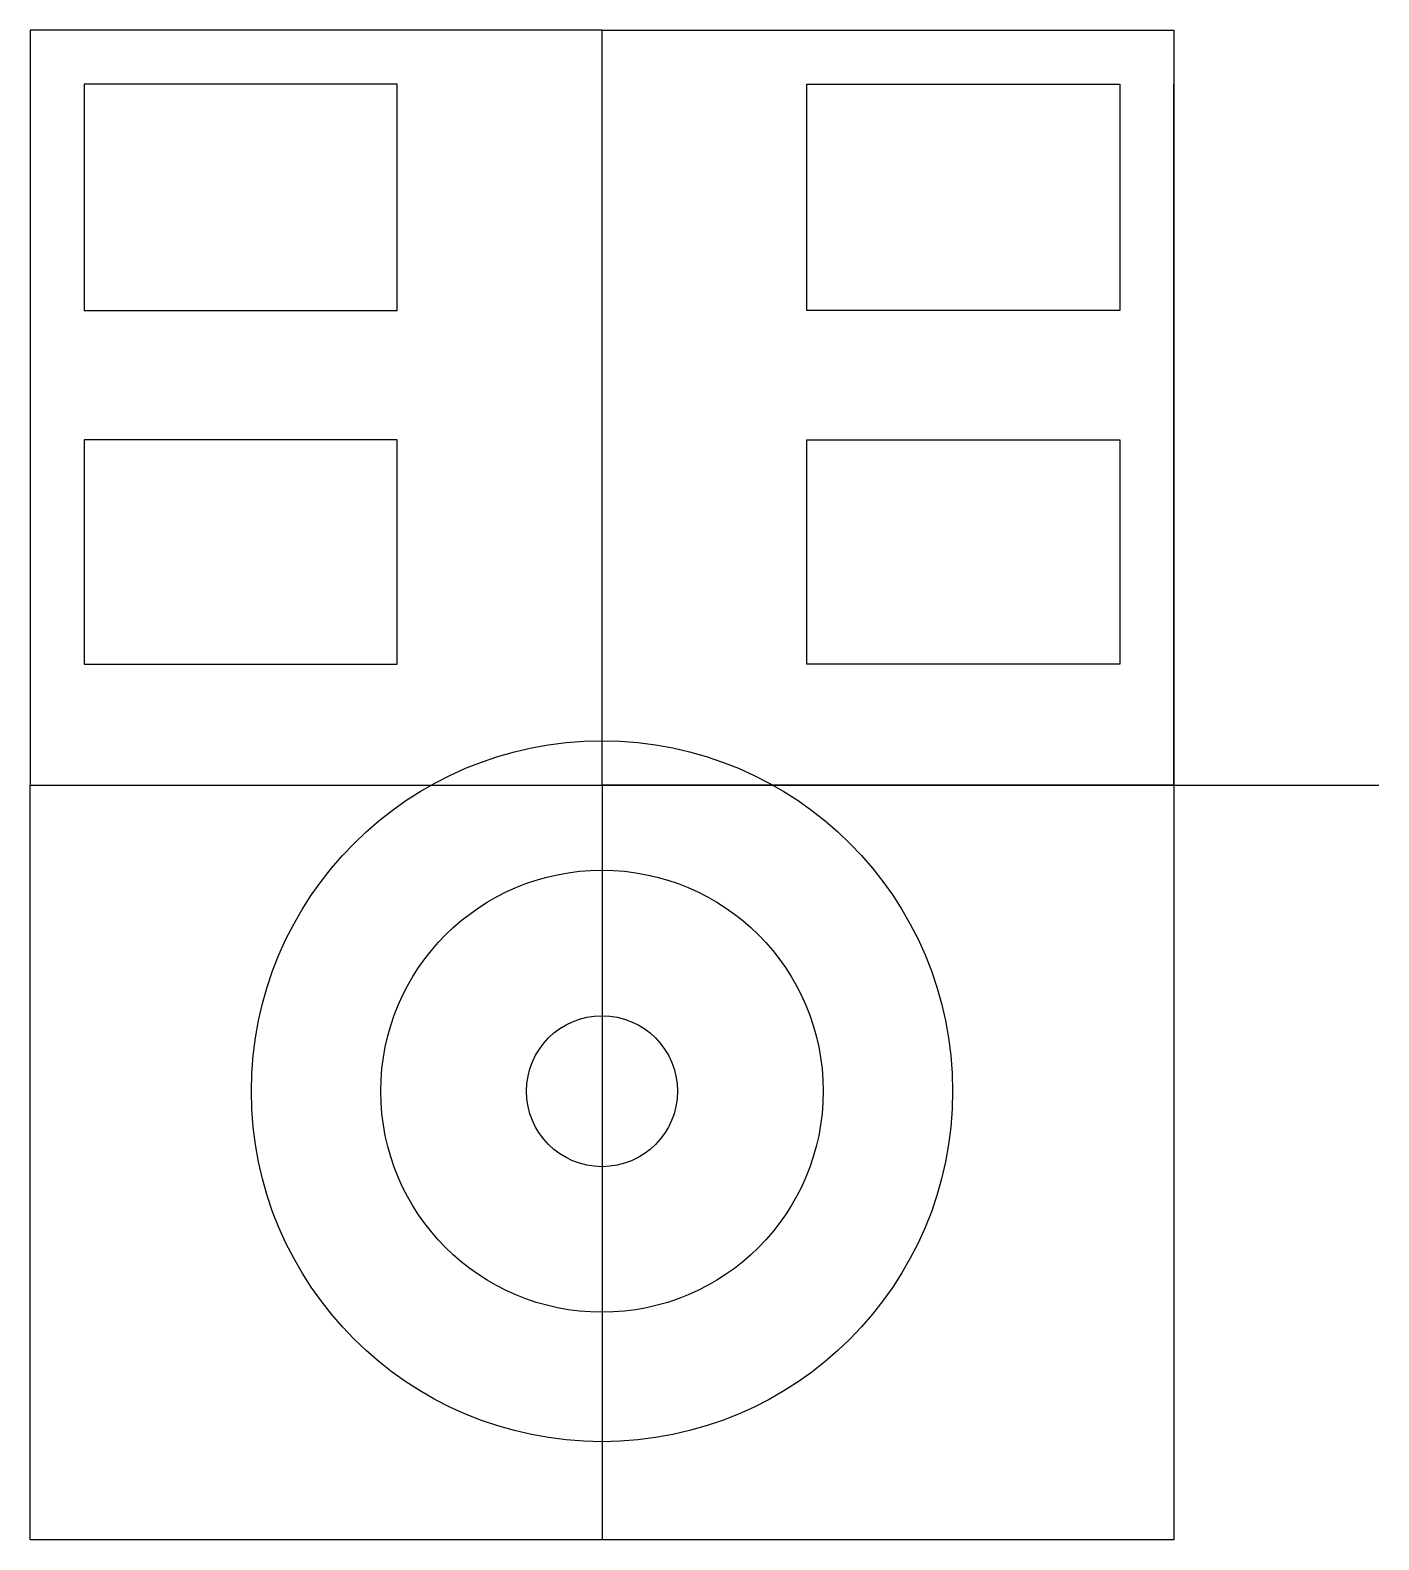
# Model space of a CAD drawing. Header units: millimetres. Extents: x -1.33 to 1.8, y -1.75 to 1.75.
import ezdxf

# ---------------------------------------------------------------- set-up
doc = ezdxf.new("R2010")
doc.units = ezdxf.units.MM
doc.layers.get('0').update_dxf_attribs({"linetype": 'CONTINUOUS'})

msp = doc.modelspace()

# ---------------------------------------------------------------- linework, layer by layer
for p, q in [((0, 1.75), (1.2, 1.75)), ((0, 1.75), (0.475, 1.75)), ((1.325, 0), (1.325, 1.625)), ((1.325, 0), (1.325, 1.1)), ((1.325, 0), (1.325, 0.8)), ((1.325, 0), (1.325, 0.28)), ((0, 0), (0, -0.71)), ((0, 0), (1.8, 0)), ((1.325, 0), (1.325, -1.75)), ((1.325, -1.75), (0, -1.75))]:
    msp.add_line(p, q)
for points in [[(0, 0), (0, 1.75), (-1.325, 1.75), (-1.325, 0)], [(1.325, 0), (0, 0), (0, 1.75), (1.325, 1.75)], [(-1.2, 1.1), (-0.475, 1.1), (-0.475, 1.625), (-1.2, 1.625)], [(0.475, 1.625), (1.2, 1.625), (1.2, 1.1), (0.475, 1.1)], [(0.475, 1.1), (0.475, 1.625), (1.2, 1.625), (1.2, 1.1)], [(-1.2, 0.28), (-0.475, 0.28), (-0.475, 0.8), (-1.2, 0.8)], [(0.475, 0.8), (1.2, 0.8), (1.2, 0.28), (0.475, 0.28)], [(-1.325, -1.75), (-1.325, 0), (0, 0), (0, -1.75)]]:
    msp.add_lwpolyline(points, close=True)
for radius in [0.8125, 0.5125, 0.175]:
    msp.add_circle((0, -0.71), radius)

doc.saveas('drawing.dxf')
